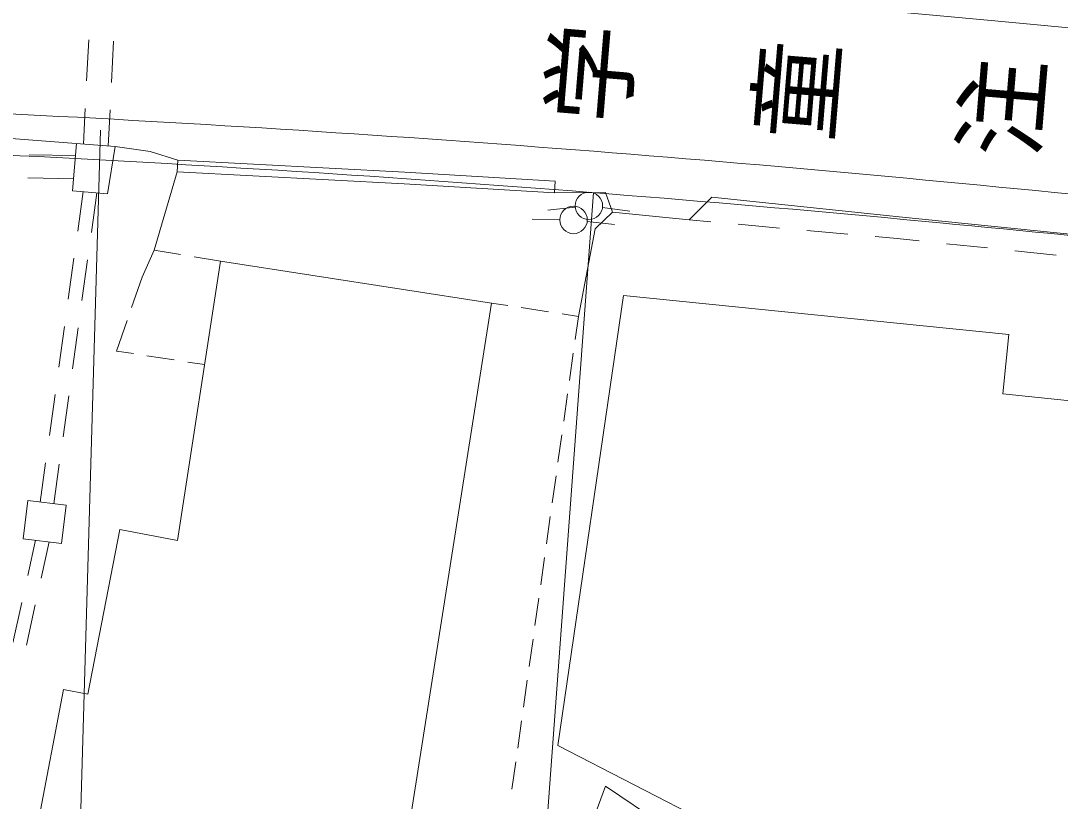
# Model space of a CAD drawing. Units: millimetres, scale not verified. Extents: x 40000 to 680000, y 20000 to 380000.
# Drawn here: x 236216 to 255102, y 290164 to 304348 of the extents above; entities that cross this region are included whole.
import ezdxf
from ezdxf.enums import TextEntityAlignment as Align

# ---------------------------------------------------------------- set-up
doc = ezdxf.new("R2010")
doc.units = ezdxf.units.MM
doc.header["$LTSCALE"] = 1000
doc.linetypes.add('CHAIN', pattern=[18.5, 12, -1.5, 3.5, -1.5])
for name, color, linetype, lineweight in [('M-BGD', 7, 'Continuous', 13), ('M-BMK', 2, 'CHAIN', 13), ('M-STR-HTXT', 7, 'Continuous', 13), ('M-STR-STRC', 7, 'Continuous', 13)]:
    doc.layers.add(name, color=color, linetype=linetype, lineweight=lineweight)
doc.styles.add('ＭＳ ゴシック', font='')
doc.styles.get('ＭＳ ゴシック').set_extended_font_data('MS Gothic')

msp = doc.modelspace()

# ---------------------------------------------------------------- linework, layer by layer
at = {"layer": 'M-BGD'}
for p, q in [((237450, 304003), (237413, 303254)), ((237899, 303975), (237862, 303226)), ((237389, 302755), (237358, 302106)), ((237838, 302727), (237806, 302072)), ((237933, 302062), (235674, 302235)), ((237156, 301260), (237231, 302116)), ((237933, 302062), (237791, 301205)), ((238565, 301975), (237933, 302062)), ((236368, 301910), (237212, 301897)), ((239071, 301812), (238565, 301975)), ((239071, 301812), (239060, 301600)), ((243196, 301594), (239071, 301812)), ((236346, 301491), (237175, 301477)), ((239060, 301600), (238637, 300178)), ((243185, 301382), (239060, 301600)), ((245924, 301431), (243196, 301594)), ((245924, 301431), (245911, 301219)), ((237791, 301205), (237156, 301260)), ((237349, 301243), (237250, 300527)), ((245911, 301219), (243185, 301382)), ((237598, 301222), (237499, 300501)), ((246843, 301226), (245911, 301219)), ((246970, 300870), (246843, 301226)), ((248772, 301141), (248360, 300730)), ((252179, 300787), (248772, 301141)), ((246290, 300960), (245793, 300908)), ((246970, 300870), (246652, 300564)), ((246787, 300953), (247282, 300889)), ((248360, 300730), (246970, 300870)), ((246010, 300734), (245510, 300743)), ((246508, 300701), (247005, 300644)), ((248755, 300695), (248360, 300730)), ((255968, 300397), (252179, 300787)), ((246652, 300564), (246348, 298975)), ((250000, 300582), (249253, 300650)), ((251245, 300470), (250498, 300537)), ((252138, 300390), (251743, 300425)), ((252540, 300348), (252138, 300390)), ((253784, 300220), (253038, 300297)), ((238637, 300178), (238422, 299689)), ((239119, 300099), (238637, 300178)), ((255027, 300091), (254281, 300168)), ((237181, 300032), (237079, 299289)), ((237430, 300006), (237327, 299263)), ((239847, 299980), (239062, 294900)), ((239847, 299980), (239366, 300059)), ((244767, 299219), (239847, 299980)), ((238422, 299689), (238230, 299135)), ((247165, 299356), (245974, 291175)), ((254168, 298645), (247165, 299356)), ((242718, 286189), (244767, 299219)), ((245064, 299173), (244767, 299219)), ((245805, 299059), (245311, 299135)), ((246348, 298975), (246052, 299020)), ((246289, 298556), (246348, 298975)), ((237010, 298794), (236907, 298051)), ((238148, 298899), (237955, 298346)), ((237259, 298768), (237156, 298025)), ((254059, 297566), (254168, 298645)), ((237955, 298346), (238262, 298299)), ((238509, 298260), (239003, 298184)), ((246185, 297813), (246255, 298308)), ((239250, 298146), (239556, 298099)), ((236839, 297556), (236736, 296813)), ((237087, 297530), (236985, 296787)), ((246081, 297071), (246150, 297566)), ((256236, 297345), (254059, 297566)), ((245976, 296328), (246046, 296823)), ((236667, 296317), (236568, 295601)), ((236916, 296291), (236816, 295571)), ((245872, 295585), (245942, 296080)), ((236261, 294933), (236345, 295628)), ((236345, 295628), (237040, 295544)), ((236955, 294849), (237040, 295544)), ((245768, 294842), (245837, 295338)), ((238016, 295102), (237437, 292107)), ((239062, 294900), (238016, 295102)), ((236261, 294933), (236955, 294849)), ((236483, 294906), (236342, 294265)), ((236733, 294876), (236587, 294220)), ((245663, 294100), (245733, 294595)), ((236234, 293777), (236072, 293045)), ((236480, 293731), (236318, 292999)), ((245559, 293357), (245628, 293852)), ((245454, 292614), (245524, 293109)), ((245350, 291872), (245420, 292367)), ((236995, 292193), (236521, 289738)), ((237437, 292107), (236995, 292193)), ((245246, 291129), (245315, 291624)), ((245974, 291175), (253019, 287556)), ((245141, 290386), (245211, 290881)), ((246840, 290440), (245342, 286334)), ((253244, 286139), (246840, 290440))]:
    msp.add_line(p, q, dxfattribs=at)
for centre in [(246539, 300985), (246260, 300729)]:
    msp.add_circle(centre, 250, dxfattribs=at)
for centre, radius, start, end in [((217598, -67839), 370203, 84.52572, 87.84616), ((146298, -811961), 1117734, 83.57244, 84.5264)]:
    msp.add_arc(centre, radius, start, end, dxfattribs=at)
at = {"layer": 'M-BMK'}
msp.add_lwpolyline([(274687, 302149), (271712, 302482), (268737, 302812), (265762, 303138), (262785, 303458), (259808, 303769), (256830, 304068), (253850, 304355), (250869, 304626), (247887, 304879), (244903, 305112), (241917, 305324), (238929, 305511), (235940, 305671), (232950, 305803), (231643, 305850)], dxfattribs=at)
at = {"layer": 'M-STR-HTXT'}
msp.add_line((246622, 301225), (243738, 262114), dxfattribs=at)
msp.add_lwpolyline([(237666, 302358), (236223, 252585), (249223, 252585)], dxfattribs=at)
at = {"layer": 'M-STR-STRC'}
for centre, radius, start, end in [((217598, -67839), 370953, 84.52572, 87.84616), ((146298, -811961), 1118484, 83.42584, 84.5264)]:
    msp.add_arc(centre, radius, start, end, dxfattribs=at)

# ---------------------------------------------------------------- texts
at = {"layer": 'M-STR-STRC', "style": 'ＭＳ ゴシック'}
for s, p in [('学', (246575, 303393)), ('童', (250317, 303084)), ('注', (254061, 302774))]:
    msp.add_text(s, height=1320, rotation=85.279, dxfattribs=at).set_placement(p, align=Align.MIDDLE_CENTER)

doc.saveas('drawing.dxf')
